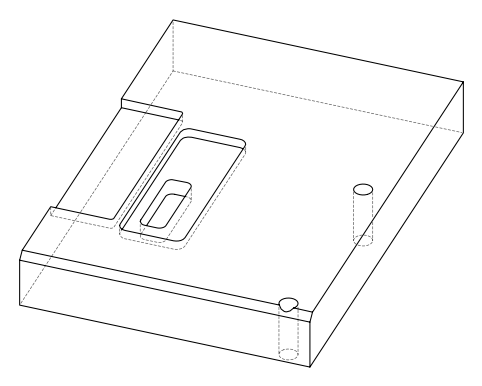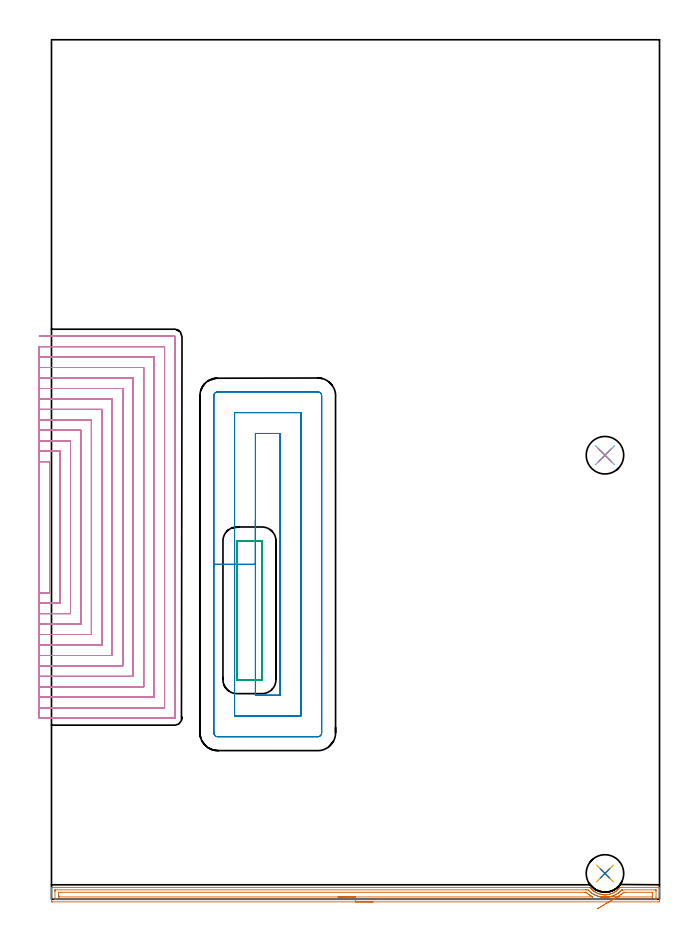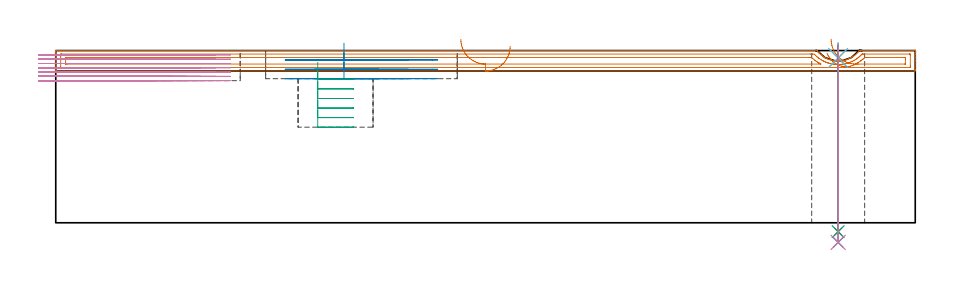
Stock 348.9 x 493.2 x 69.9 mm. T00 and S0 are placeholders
(PLAN: 10 operations, 7 tool changes, 113.7 min)
(1 AREA_MILL | FG_CHAMFER_SURFACE | UGT0205_001 | 8.68 min | 12020 mm3)
(2 MILL_RECTANGULAR_POCKET | POCKET_RECTANGULAR_STRAIGHT | UGT0201_134 | Follow Part, ap 3.975, ae 75% | 8.09 min | 188650 mm3)
(3 MILL_RECTANGULAR_POCKET_1 | POCKET_RECTANGULAR_STRAIGHT_1 | UGT0201_134 | Follow Part, ap 3.975, ae 75% | 2.93 min | 56176 mm3)
(4 MILL_SLOT | SLOT_PARTIAL_RECTANGULAR | NXT0201_009 | Follow Part, ap 2, ae 75% | 92.68 min | 207536 mm3)
(5 SPOT_DRILL | STEP1HOLE | NXT0321_9005460120000 | 0.05 min | 181 mm3)
(6 SPOT_DRILL_1 | STEP1HOLE_1 | NXT0321_9005460120000 | 0.05 min | 129 mm3)
(7 DRILL_THROUGH_HOLE_INTO_CENTER | STEP1HOLE | NXT0301_087 | 0.3 min | 7197 mm3)
(8 DRILL_TO_ENLARGE_THROUGH_HOLE | STEP1HOLE | UGT0301_052 | 0.32 min | 17904 mm3)
(9 DRILL_THROUGH_HOLE_INTO_CENTER_1 | STEP1HOLE_1 | NXT0301_087 | 0.3 min | 7165 mm3)
(10 DRILL_TO_ENLARGE_THROUGH_HOLE_1 | STEP1HOLE_1 | UGT0301_052 | 0.32 min | 17978 mm3)
(TOOL UGT0205_001 | Chamfer Mill 20 x 3 x 45 deg. | D20 FL50 Z2)
(TOOL UGT0201_134 | Carbide End Mill 15.9 | D15.9 FL30 Z4)
(TOOL NXT0201_009 | ENDMILL 8mm [2P460-0800-NA 1630] | D8 FL26 Z6)
(TOOL NXT0321_9005460120000 | NC Spot Drill, 142deg, 12mm, Carbide, Uncoated | D12 PA142 FL30 Z2)
(TOOL NXT0301_087 | Carbide Drill 11.6mm [860.1-1160-058A1-MM 2214] | D11.6 PA140 FL72 Z2)
(TOOL UGT0301_052 | Twist Drill 21.5 mm | D21.5 PA118 FL150 Z2)
(OP 1 AREA_MILL)
G17 G21 G94 G90
T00 M6
G54
G17 G0 G90 X184.45 Y-1.5 S1061 M3
G43 Z79.9 H0
Z71.6
G94 G1 X184.412 Z70.728 F250.
X184.298 Z69.864
X184.109 Z69.012
X183.847 Z68.18
X183.513 Z67.374
X183.11 Z66.6
X182.642 Z65.864
X182.11 Z65.172
X181.521 Z64.529
X180.878 Z63.94
X180.186 Z63.408
X179.45 Z62.94
X178.676 Z62.537
X177.87 Z62.203
X177.038 Z61.941
X176.187 Z61.752
X175.322 Z61.638
X174.45 Z61.6
X0.623
X0.314 Y-1.497 Z61.602
X0.01 Y-1.492 Z61.606
X0. Y-1.184 Z61.913
Y3.541 Z66.636
Y4.972 Z68.068
Y5.323 Z68.418
Y6.026 Z69.126
Y6.338 Z69.438
X0.007 Y6.747 Z69.838
X0.01 Y6.797 Z69.888
X0.176 Y6.8 Z69.9
X308.954
X309.031 Y6.796 Z69.89
X309.127 Y6.691 Z69.791
X309.215 Y6.584 Z69.684
X309.364 Y6.403 Z69.502
X309.786 Y5.922 Z69.02
X309.847 Y5.862 Z68.96
X309.944 Y5.769 Z68.864
X310.22 Y5.496 Z68.596
X310.668 Y5.087 Z68.187
X310.73 Y5.035 Z68.135
X311.141 Y4.717 Z67.816
X311.188 Y4.684 Z67.782
X311.561 Y4.414 Z67.512
X311.964 Y4.151 Z67.249
X312.082 Y4.081 Z67.179
X312.207 Y4.006 Z67.104
X312.454 Y3.865 Z66.965
X312.596 Y3.793 Z66.893
X312.898 Y3.641 Z66.738
X313.348 Y3.431 Z66.531
X313.75 Y3.265 Z66.364
X314.241 Y3.095 Z66.193
X314.686 Y2.96 Z66.056
X315.018 Y2.873 Z65.972
X315.125 Y2.846 Z65.943
X315.134 Y2.843 Z65.941
X315.21 Y2.829 Z65.923
X315.58 Y2.749 Z65.845
X315.995 Y2.677 Z65.776
X316.027 Y2.672 Z65.77
X316.103 Y2.663 Z65.759
X316.194 Y2.65 Z65.749
X316.284 Y2.639 Z65.738
X316.46 Y2.617 Z65.715
X316.473 Y2.615 Z65.713
X316.55 Y2.61 Z65.704
X316.73 Y2.594 Z65.689
X316.92 Y2.579 Z65.672
X316.997 Y2.576 Z65.668
X317.348 Y2.559 Z65.654
X317.367 Y2.558 Z65.653
X317.548 Y2.561 Z65.647
X317.584 Z65.646
X317.814 Z65.647
X317.891 Y2.564 Z65.651
X318.009 Y2.568 Z65.657
X318.078 Y2.57 Z65.662
X318.16 Y2.572 Z65.669
X318.261 Y2.576 Z65.674
X318.707 Y2.615 Z65.71
X318.784 Y2.625 Z65.719
X319.018 Y2.652 Z65.751
X319.154 Y2.669 Z65.768
X319.6 Y2.744 Z65.843
X320.048 Y2.839 Z65.938
X320.493 Y2.954 Z66.051
X320.942 Y3.09 Z66.188
X321.394 Y3.244 Z66.342
X321.453 Y3.266 Z66.363
X321.466 Y3.272 Z66.368
X321.575 Y3.317 Z66.415
X321.868 Y3.44 Z66.537
X322.28 Y3.627 Z66.726
X322.729 Y3.861 Z66.959
X322.806 Y3.905 Z67.001
X323.173 Y4.111 Z67.209
X323.238 Y4.151 Z67.249
X323.656 Y4.428 Z67.526
X324.078 Y4.729 Z67.827
X324.248 Y4.864 Z67.963
X324.465 Y5.036 Z68.135
X324.96 Y5.47 Z68.569
X325.406 Y5.922 Z69.019
X325.853 Y6.417 Z69.515
X326.065 Y6.68 Z69.777
X326.174 Y6.806 Z69.894
X326.816 Y6.8 Z69.9
X348.724
X348.89 Y6.797 Z69.888
X348.893 Y6.747 Z69.838
X348.9 Y6.338 Z69.438
Y6.026 Z69.126
Y5.323 Z68.418
Y4.081 Z67.178
Y2.652 Z65.748
Y-0.914 Z62.183
X348.898 Y-1.186 Z61.911
X348.89 Y-1.492 Z61.606
X348.584 Y-1.499 Z61.599
X174.45 Y-1.5 Z61.6
Y-0.086 Z63.014
X2.411
X2.348 Y-0.085 Z63.015
X2.222 Y-0.082 Z63.018
X2.01 Y-0.075 Z63.025
X2.008 Y-0.023 Z63.077
X2.001 Y0.385 Z63.485
X2. Y4.432 Z67.532
X2.001 Y4.84 Z67.94
X2.008 Y5.323 Z68.423
X2.01 Y5.368 Z68.468
X2.16 Y5.379 Z68.479
X2.285 Y5.384 Z68.484
X2.348 Y5.385 Z68.485
X306.272 Y5.386 Z68.486
X307.106 Y5.383 Z68.483
X307.166 Y5.38 Z68.48
X307.945 Y5.323 Z68.423
X308.06 Y5.209 Z68.309
X308.454 Y4.821 Z67.921
X308.861 Y4.432 Z67.532
X308.954 Y4.348 Z67.448
X309.484 Y3.903 Z67.003
X309.847 Y3.63 Z66.73
X309.88 Y3.607 Z66.707
X309.976 Y3.541 Z66.641
X310.741 Y3.038 Z66.138
X311.431 Y2.65 Z65.75
X311.635 Y2.544 Z65.644
X311.848 Y2.438 Z65.538
X312.528 Y2.137 Z65.237
X312.685 Y2.071 Z65.171
X312.798 Y2.028 Z65.128
X313.422 Y1.805 Z64.905
X313.442 Y1.798 Z64.898
X313.572 Y1.759 Z64.859
X314.316 Y1.556 Z64.656
X314.587 Y1.489 Z64.589
X315.21 Y1.363 Z64.463
X315.685 Y1.285 Z64.385
X316.103 Y1.231 Z64.331
X316.276 Y1.213 Z64.313
X316.846 Y1.169 Z64.269
X316.997 Y1.162 Z64.262
X317.612 Y1.146 Z64.246
X317.891 Y1.148 Z64.248
X318.475 Y1.176 Z64.276
X318.784 Y1.202 Z64.302
X319.289 Y1.256 Z64.356
X319.678 Y1.31 Z64.41
X320.064 Y1.375 Z64.475
X320.572 Y1.481 Z64.581
X320.798 Y1.534 Z64.634
X321.466 Y1.711 Z64.811
X321.503 Y1.721 Z64.821
X321.627 Y1.759 Z64.859
X322.252 Y1.972 Z65.072
X322.359 Y2.012 Z65.112
X322.812 Y2.198 Z65.298
X323.253 Y2.396 Z65.496
X323.769 Y2.65 Z65.75
X324.017 Y2.779 Z65.879
X324.068 Y2.807 Z65.907
X324.147 Y2.852 Z65.952
X324.579 Y3.11 Z66.21
X325.04 Y3.41 Z66.51
X325.118 Y3.464 Z66.564
X325.226 Y3.541 Z66.641
X325.63 Y3.844 Z66.944
X325.934 Y4.084 Z67.184
X326.123 Y4.244 Z67.344
X326.338 Y4.432 Z67.532
X326.593 Y4.666 Z67.766
X326.828 Y4.895 Z67.995
X327.04 Y5.112 Z68.212
X327.245 Y5.323 Z68.423
X327.293 Y5.37 Z68.47
X327.471 Y5.379 Z68.479
X327.596 Y5.384 Z68.484
X327.659 Y5.385 Z68.485
X327.722 Y5.386 Z68.486
X346.489 Y5.385 Z68.485
X346.552
X346.677 Y5.382 Z68.482
X346.89 Y5.375 Z68.475
X346.892 Y5.323 Z68.423
X346.899 Y4.915 Z68.015
X346.9 Y0.868 Z63.968
X346.899 Y0.46 Z63.56
X346.892 Y-0.023 Z63.077
X346.89 Y-0.068 Z63.032
X346.74 Y-0.079 Z63.021
X346.615 Y-0.084 Z63.016
X346.552 Y-0.085 Z63.015
X174.45 Y-0.086 Z63.014
Y1.328 Z64.428
X4.629 Y1.329 Z64.429
X4.198 Y1.331 Z64.431
X4.055 Y1.333 Z64.433
X4.012 Y1.335 Z64.435
X4.007 Y1.43 Z64.53
X4.003 Y1.562 Z64.662
X4.001 Y1.759 Z64.859
X4. Y1.956 Z65.056
X4.002 Y3.736 Z66.836
X4.01 Y3.935 Z67.035
X4.018 Y3.965 Z67.065
X4.037 Y3.967 Z67.067
X4.09 Y3.969 Z67.069
X4.198 Y3.971 Z67.071
X305.841
X306.272 Y3.97 Z67.07
X306.739 Y3.967 Z67.067
X306.837 Y3.964 Z67.064
X307.166 Y3.669 Z66.769
X307.314 Y3.541 Z66.641
X308.06 Y2.919 Z66.019
X308.418 Y2.65 Z65.75
X308.954 Y2.283 Z65.383
X309.271 Y2.074 Z65.174
X309.484 Y1.938 Z65.038
X309.789 Y1.759 Z64.859
X309.847 Y1.726 Z64.826
X309.923 Y1.683 Z64.783
X310.186 Y1.541 Z64.641
X310.446 Y1.401 Z64.501
X310.539 Y1.348 Z64.448
X310.563 Y1.333 Z64.433
X310.557 Y1.332 Z64.432
X310.475 Y1.33 Z64.43
X310.375 Y1.329 Z64.429
X310.279 Y1.328 Z64.428
X174.45
X173.578 Z64.467
X172.714 Z64.58
X171.862 Z64.769
X171.03 Z65.032
X170.224 Z65.365
X169.45 Z65.768
X168.714 Z66.237
X168.022 Z66.768
X167.379 Z67.357
X166.79 Z68.001
X166.258 Z68.693
X165.79 Z69.428
X165.387 Z70.202
X165.053 Z71.008
X164.791 Z71.84
X164.602 Z72.692
X164.488 Z73.557
X164.45 Z74.428
G0 Z79.9
X313.1 Y-5.516
Z68.807
G1 X313.47 Y-5.297 Z68.048
X313.895 Y-5.045 Z67.329
X314.372 Y-4.763 Z66.655
X314.898 Y-4.451 Z66.033
X315.469 Y-4.113 Z65.466
X316.08 Y-3.752 Z64.96
X316.727 Y-3.369 Z64.517
X317.405 Y-2.968 Z64.141
X318.108 Y-2.551 Z63.836
X318.831 Y-2.123 Z63.602
X319.569 Y-1.686 Z63.443
X320.317 Y-1.244 Z63.36
X321.067 Y-0.8 Z63.352
X321.816 Y-0.357 Z63.42
X322.556 Y0.082 Z63.564
X323.283 Y0.512 Z63.783
X323.991 Y0.931 Z64.074
X324.674 Y1.335 Z64.435
X324.919 Y1.48 Z64.58
X325.04 Y1.551 Z64.651
X325.41 Y1.759 Z64.859
X325.74 Y1.953 Z65.053
X325.934 Y2.07 Z65.17
X326.792 Y2.65 Z65.75
X326.813 Y2.665 Z65.765
X326.828 Y2.676 Z65.776
X327.315 Y3.056 Z66.156
X327.722 Y3.389 Z66.489
X327.803 Y3.459 Z66.559
X327.896 Y3.541 Z66.641
X328.273 Y3.883 Z66.983
X328.362 Y3.963 Z67.063
X328.472 Y3.966 Z67.066
X328.615 Y3.969 Z67.069
X329.078 Y3.971 Z67.071
X329.509
X344.271
X344.702 Y3.969 Z67.069
X344.845 Y3.967 Z67.067
X344.888 Y3.965 Z67.065
X344.893 Y3.87 Z66.97
X344.897 Y3.738 Z66.838
X344.899 Y3.541 Z66.641
X344.9 Y3.344 Z66.444
X344.898 Y1.564 Z64.664
X344.89 Y1.365 Z64.465
X344.882 Y1.335 Z64.435
X344.863 Y1.333 Z64.433
X344.81 Y1.33 Z64.43
X344.702 Y1.329 Z64.429
X325.934
X325.503
X325.04 Y1.332 Z64.432
X324.674 Y1.335 Z64.435
X323.803 Y1.343 Z64.481
X322.939 Y1.35 Z64.602
X322.089 Y1.357 Z64.798
X321.259 Y1.365 Z65.068
X320.456 Y1.371 Z65.408
X319.686 Y1.378 Z65.818
X318.954 Y1.384 Z66.293
X318.266 Y1.39 Z66.83
X317.628 Y1.396 Z67.425
X317.044 Y1.401 Z68.073
X316.519 Y1.405 Z68.77
X316.057 Y1.409 Z69.509
X315.661 Y1.413 Z70.287
X315.334 Y1.415 Z71.095
X315.079 Y1.418 Z71.93
X314.897 Y1.419 Z72.783
X314.791 Y1.42 Z73.649
X314.76 Z74.521
G0 Z79.9
M5
M2
(OP 2 MILL_RECTANGULAR_POCKET)
G17 G21 G94 G90
T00 M6
G54
G17 G0 G90 X117. Y217.578 S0 M3
G43 Z79.9 H0
Z72.9
G94 G1 Y192.2 Z66.1 F250.
Y117.1 F500.
X131.2
Y267.3
X117.
Y192.2
X105.075
Y105.175
X143.125
Y279.225
X105.075
Y192.2
X93.15
Y95.5
G3 X95.4 Y93.25 R2.25
G1 X152.8
G3 X155.05 Y95.5 R2.25
G1 Y288.9
G3 X152.8 Y291.15 R2.25
G1 X95.4
G3 X93.15 Y288.9 R2.25
G1 Y192.2
Y191.2
G0 X117. Y217.578 Z69.1
G1 Y192.2 Z62.3 F250.
Y117.1 F500.
X131.2
Y267.3
X117.
Y192.2
X105.075
Y105.175
X143.125
Y279.225
X105.075
Y192.2
X93.15
Y95.5
G3 X95.4 Y93.25 R2.25
G1 X152.8
G3 X155.05 Y95.5 R2.25
G1 Y288.9
G3 X152.8 Y291.15 R2.25
G1 X95.4
G3 X93.15 Y288.9 R2.25
G1 Y192.2
Y191.2
G0 X117. Y217.578 Z65.3
G1 Y192.2 Z58.5 F250.
Y117.1 F500.
X131.2
Y267.3
X117.
Y192.2
X105.075
Y105.175
X143.125
Y279.225
X105.075
Y192.2
X93.15
Y95.5
G3 X95.4 Y93.25 R2.25
G1 X152.8
G3 X155.05 Y95.5 R2.25
G1 Y288.9
G3 X152.8 Y291.15 R2.25
G1 X95.4
G3 X93.15 Y288.9 R2.25
G1 Y192.2
Y191.2
G0 Z79.9
M5
M2
(OP 3 MILL_RECTANGULAR_POCKET_1)
G17 G21 G94 G90
T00 M6
G54
G17 G0 G90 X106.35 Y191.504 S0 M3
G43 Z79.9 H0
Z65.125
G94 G1 Y165.8 Z58.237 F250.
Y126. F500.
X106.348 Y125.97
X106.37 Y125.948
X106.4 Y125.95
X120.8
X120.83 Y125.948
X120.852 Y125.97
X120.85 Y126.
Y205.6
X120.852 Y205.63
X120.83 Y205.652
X120.8 Y205.65
X106.4
X106.37 Y205.652
X106.348 Y205.63
X106.35 Y205.6
Y165.8
Y164.8
G0 Y191.504 Z61.237
G1 Y165.8 Z54.35 F250.
Y126. F500.
X106.348 Y125.97
X106.37 Y125.948
X106.4 Y125.95
X120.8
X120.83 Y125.948
X120.852 Y125.97
X120.85 Y126.
Y205.6
X120.852 Y205.63
X120.83 Y205.652
X120.8 Y205.65
X106.4
X106.37 Y205.652
X106.348 Y205.63
X106.35 Y205.6
Y165.8
Y164.8
G0 Y191.504 Z57.35
G1 Y165.8 Z50.462 F250.
Y126. F500.
X106.348 Y125.97
X106.37 Y125.948
X106.4 Y125.95
X120.8
X120.83 Y125.948
X120.852 Y125.97
X120.85 Y126.
Y205.6
X120.852 Y205.63
X120.83 Y205.652
X120.8 Y205.65
X106.4
X106.37 Y205.652
X106.348 Y205.63
X106.35 Y205.6
Y165.8
Y164.8
G0 Y191.504 Z53.462
G1 Y165.8 Z46.575 F250.
Y126. F500.
X106.348 Y125.97
X106.37 Y125.948
X106.4 Y125.95
X120.8
X120.83 Y125.948
X120.852 Y125.97
X120.85 Y126.
Y205.6
X120.852 Y205.63
X120.83 Y205.652
X120.8 Y205.65
X106.4
X106.37 Y205.652
X106.348 Y205.63
X106.35 Y205.6
Y165.8
Y164.8
G0 Y191.504 Z49.575
G1 Y165.8 Z42.687 F250.
Y126. F500.
X106.348 Y125.97
X106.37 Y125.948
X106.4 Y125.95
X120.8
X120.83 Y125.948
X120.852 Y125.97
X120.85 Y126.
Y205.6
X120.852 Y205.63
X120.83 Y205.652
X120.8 Y205.65
X106.4
X106.37 Y205.652
X106.348 Y205.63
X106.35 Y205.6
Y165.8
Y164.8
G0 Y191.504 Z45.687
G1 Y165.8 Z38.8 F250.
Y126. F500.
X106.348 Y125.97
X106.37 Y125.948
X106.4 Y125.95
X120.8
X120.83 Y125.948
X120.852 Y125.97
X120.85 Y126.
Y205.6
X120.852 Y205.63
X120.83 Y205.652
X120.8 Y205.65
X106.4
X106.37 Y205.652
X106.348 Y205.63
X106.35 Y205.6
Y165.8
Y164.8
G0 Z79.9
M5
M2
(OP 4 MILL_SLOT)
G17 G21 G94 G90
T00 M6
G54
G17 G0 G90 X-7. Y175.9 S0 M3
G43 Z79.9 H1
Z68.157
G94 G1 X-4. F250.
X-1.1 F500.
Y251.1
X-4.
X-7. F250.
Y169.9
X-4.
X4.9 F500.
Y257.1
X-4.
X-7. F250.
Y163.9
X-4.
X10.9 F500.
Y263.1
X-4.
X-7. F250.
Y157.9
X-4.
X16.9 F500.
Y269.1
X-4.
X-7. F250.
Y151.9
X-4.
X22.9 F500.
Y275.1
X-4.
X-7. F250.
Y145.9
X-4.
X28.9 F500.
Y281.1
X-4.
X-7. F250.
Y139.9
X-4.
X34.9 F500.
Y287.1
X-4.
X-7. F250.
Y133.9
X-4.
X40.9 F500.
Y293.1
X-4.
X-7. F250.
Y127.9
X-4.
X46.9 F500.
Y299.1
X-4.
X-7. F250.
Y121.9
X-4.
X52.9 F500.
Y305.1
X-4.
X-7. F250.
Y115.9
X-4.
X58.9 F500.
Y311.1
X-4.
X-7. F250.
Y109.9
X-4.
X64.9 F500.
Y317.1
X-4.
X-7. F250.
Y103.9
X-4.
X70.7 F500.
G3 X70.9 Y104.1 R0.2
G1 Y322.9
G3 X70.7 Y323.1 R0.2
G1 X-4.
X-7. F250.
G0 Y175.9 Z66.414
G1 X-4.
X-1.1 F500.
Y251.1
X-4.
X-7. F250.
Y169.9
X-4.
X4.9 F500.
Y257.1
X-4.
X-7. F250.
Y163.9
X-4.
X10.9 F500.
Y263.1
X-4.
X-7. F250.
Y157.9
X-4.
X16.9 F500.
Y269.1
X-4.
X-7. F250.
Y151.9
X-4.
X22.9 F500.
Y275.1
X-4.
X-7. F250.
Y145.9
X-4.
X28.9 F500.
Y281.1
X-4.
X-7. F250.
Y139.9
X-4.
X34.9 F500.
Y287.1
X-4.
X-7. F250.
Y133.9
X-4.
X40.9 F500.
Y293.1
X-4.
X-7. F250.
Y127.9
X-4.
X46.9 F500.
Y299.1
X-4.
X-7. F250.
Y121.9
X-4.
X52.9 F500.
Y305.1
X-4.
X-7. F250.
Y115.9
X-4.
X58.9 F500.
Y311.1
X-4.
X-7. F250.
Y109.9
X-4.
X64.9 F500.
Y317.1
X-4.
X-7. F250.
Y103.9
X-4.
X70.7 F500.
G3 X70.9 Y104.1 R0.2
G1 Y322.9
G3 X70.7 Y323.1 R0.2
G1 X-4.
X-7. F250.
G0 Y175.9 Z64.671
G1 X-4.
X-1.1 F500.
Y251.1
X-4.
X-7. F250.
Y169.9
X-4.
X4.9 F500.
Y257.1
X-4.
X-7. F250.
Y163.9
X-4.
X10.9 F500.
Y263.1
X-4.
X-7. F250.
Y157.9
X-4.
X16.9 F500.
Y269.1
X-4.
X-7. F250.
Y151.9
X-4.
X22.9 F500.
Y275.1
X-4.
X-7. F250.
Y145.9
X-4.
X28.9 F500.
Y281.1
X-4.
X-7. F250.
Y139.9
X-4.
X34.9 F500.
Y287.1
X-4.
X-7. F250.
Y133.9
X-4.
X40.9 F500.
Y293.1
X-4.
X-7. F250.
Y127.9
X-4.
X46.9 F500.
Y299.1
X-4.
X-7. F250.
Y121.9
X-4.
X52.9 F500.
Y305.1
X-4.
X-7. F250.
Y115.9
X-4.
X58.9 F500.
Y311.1
X-4.
X-7. F250.
Y109.9
X-4.
X64.9 F500.
Y317.1
X-4.
X-7. F250.
Y103.9
X-4.
X70.7 F500.
G3 X70.9 Y104.1 R0.2
G1 Y322.9
G3 X70.7 Y323.1 R0.2
G1 X-4.
X-7. F250.
G0 Y175.9 Z62.929
G1 X-4.
X-1.1 F500.
Y251.1
X-4.
X-7. F250.
Y169.9
X-4.
X4.9 F500.
Y257.1
X-4.
X-7. F250.
Y163.9
X-4.
X10.9 F500.
Y263.1
X-4.
X-7. F250.
Y157.9
X-4.
X16.9 F500.
Y269.1
X-4.
X-7. F250.
Y151.9
X-4.
X22.9 F500.
Y275.1
X-4.
X-7. F250.
Y145.9
X-4.
X28.9 F500.
Y281.1
X-4.
X-7. F250.
Y139.9
X-4.
X34.9 F500.
Y287.1
X-4.
X-7. F250.
Y133.9
X-4.
X40.9 F500.
Y293.1
X-4.
X-7. F250.
Y127.9
X-4.
X46.9 F500.
Y299.1
X-4.
X-7. F250.
Y121.9
X-4.
X52.9 F500.
Y305.1
X-4.
X-7. F250.
Y115.9
X-4.
X58.9 F500.
Y311.1
X-4.
X-7. F250.
Y109.9
X-4.
X64.9 F500.
Y317.1
X-4.
X-7. F250.
Y103.9
X-4.
X70.7 F500.
G3 X70.9 Y104.1 R0.2
G1 Y322.9
G3 X70.7 Y323.1 R0.2
G1 X-4.
X-7. F250.
G0 Y175.9 Z61.186
G1 X-4.
X-1.1 F500.
Y251.1
X-4.
X-7. F250.
Y169.9
X-4.
X4.9 F500.
Y257.1
X-4.
X-7. F250.
Y163.9
X-4.
X10.9 F500.
Y263.1
X-4.
X-7. F250.
Y157.9
X-4.
X16.9 F500.
Y269.1
X-4.
X-7. F250.
Y151.9
X-4.
X22.9 F500.
Y275.1
X-4.
X-7. F250.
Y145.9
X-4.
X28.9 F500.
Y281.1
X-4.
X-7. F250.
Y139.9
X-4.
X34.9 F500.
Y287.1
X-4.
X-7. F250.
Y133.9
X-4.
X40.9 F500.
Y293.1
X-4.
X-7. F250.
Y127.9
X-4.
X46.9 F500.
Y299.1
X-4.
X-7. F250.
Y121.9
X-4.
X52.9 F500.
Y305.1
X-4.
X-7. F250.
Y115.9
X-4.
X58.9 F500.
Y311.1
X-4.
X-7. F250.
Y109.9
X-4.
X64.9 F500.
Y317.1
X-4.
X-7. F250.
Y103.9
X-4.
X70.7 F500.
G3 X70.9 Y104.1 R0.2
G1 Y322.9
G3 X70.7 Y323.1 R0.2
G1 X-4.
X-7. F250.
G0 Y175.9 Z59.443
G1 X-4.
X-1.1 F500.
Y251.1
X-4.
X-7. F250.
Y169.9
X-4.
X4.9 F500.
Y257.1
X-4.
X-7. F250.
Y163.9
X-4.
X10.9 F500.
Y263.1
X-4.
X-7. F250.
Y157.9
X-4.
X16.9 F500.
Y269.1
X-4.
X-7. F250.
Y151.9
X-4.
X22.9 F500.
Y275.1
X-4.
X-7. F250.
Y145.9
X-4.
X28.9 F500.
Y281.1
X-4.
X-7. F250.
Y139.9
X-4.
X34.9 F500.
Y287.1
X-4.
X-7. F250.
Y133.9
X-4.
X40.9 F500.
Y293.1
X-4.
X-7. F250.
Y127.9
X-4.
X46.9 F500.
Y299.1
X-4.
X-7. F250.
Y121.9
X-4.
X52.9 F500.
Y305.1
X-4.
X-7. F250.
Y115.9
X-4.
X58.9 F500.
Y311.1
X-4.
X-7. F250.
Y109.9
X-4.
X64.9 F500.
Y317.1
X-4.
X-7. F250.
Y103.9
X-4.
X70.7 F500.
G3 X70.9 Y104.1 R0.2
G1 Y322.9
G3 X70.7 Y323.1 R0.2
G1 X-4.
X-7. F250.
G0 Y175.9 Z57.7
G1 X-4.
X-1.1 F500.
Y251.1
X-4.
X-7. F250.
Y169.9
X-4.
X4.9 F500.
Y257.1
X-4.
X-7. F250.
Y163.9
X-4.
X10.9 F500.
Y263.1
X-4.
X-7. F250.
Y157.9
X-4.
X16.9 F500.
Y269.1
X-4.
X-7. F250.
Y151.9
X-4.
X22.9 F500.
Y275.1
X-4.
X-7. F250.
Y145.9
X-4.
X28.9 F500.
Y281.1
X-4.
X-7. F250.
Y139.9
X-4.
X34.9 F500.
Y287.1
X-4.
X-7. F250.
Y133.9
X-4.
X40.9 F500.
Y293.1
X-4.
X-7. F250.
Y127.9
X-4.
X46.9 F500.
Y299.1
X-4.
X-7. F250.
Y121.9
X-4.
X52.9 F500.
Y305.1
X-4.
X-7. F250.
Y115.9
X-4.
X58.9 F500.
Y311.1
X-4.
X-7. F250.
Y109.9
X-4.
X64.9 F500.
Y317.1
X-4.
X-7. F250.
Y103.9
X-4.
X70.7 F500.
G3 X70.9 Y104.1 R0.2
G1 Y322.9
G3 X70.7 Y323.1 R0.2
G1 X-4.
X-7. F250.
G0 Z79.9
M5
M2
(OP 5 SPOT_DRILL)
G17 G21 G94 G90
T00 M6
G54
G17 G0 G90 X317.6 Y14.8 S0 M3
G43 Z79.9 H0
G94 G81 G98 Z66.9 F250. R72.9
G80
M5
M2
(OP 6 SPOT_DRILL_1)
G17 G21 G94 G90
T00 M6
G54
G17 G0 G90 X317.6 Y254.8 S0 M3
G43 Z79.9 H0
G94 G81 G98 Z66.9 F250. R72.9
G80
M5
M2
(OP 7 DRILL_THROUGH_HOLE_INTO_CENTER)
G17 G21 G94 G90
T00 M6
G54
G17 G0 G90 X317.6 Y14.8 S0 M3
G43 Z79.9 H1
G94 G73 G98 Z-3.611 F250. Q10.502 R71.9
G80
M5
M2
(OP 8 DRILL_TO_ENLARGE_THROUGH_HOLE)
G17 G21 G94 G90
T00 M6
G54
G17 G0 G90 X317.6 Y14.8 S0 M3
G43 Z79.9 H0
G94 G73 G98 Z-7.959 F250. Q19.465 R71.9
G80
M5
M2
(OP 9 DRILL_THROUGH_HOLE_INTO_CENTER_1)
G17 G21 G94 G90
T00 M6
G54
G17 G0 G90 X317.6 Y254.8 S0 M3
G43 Z79.9 H1
G94 G73 G98 Z-3.611 F250. Q10.502 R71.9
G80
M5
M2
(OP 10 DRILL_TO_ENLARGE_THROUGH_HOLE_1)
G17 G21 G94 G90
T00 M6
G54
G17 G0 G90 X317.6 Y254.8 S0 M3
G43 Z79.9 H0
G94 G73 G98 Z-7.959 F250. Q19.465 R71.9
G80
M5
M2
